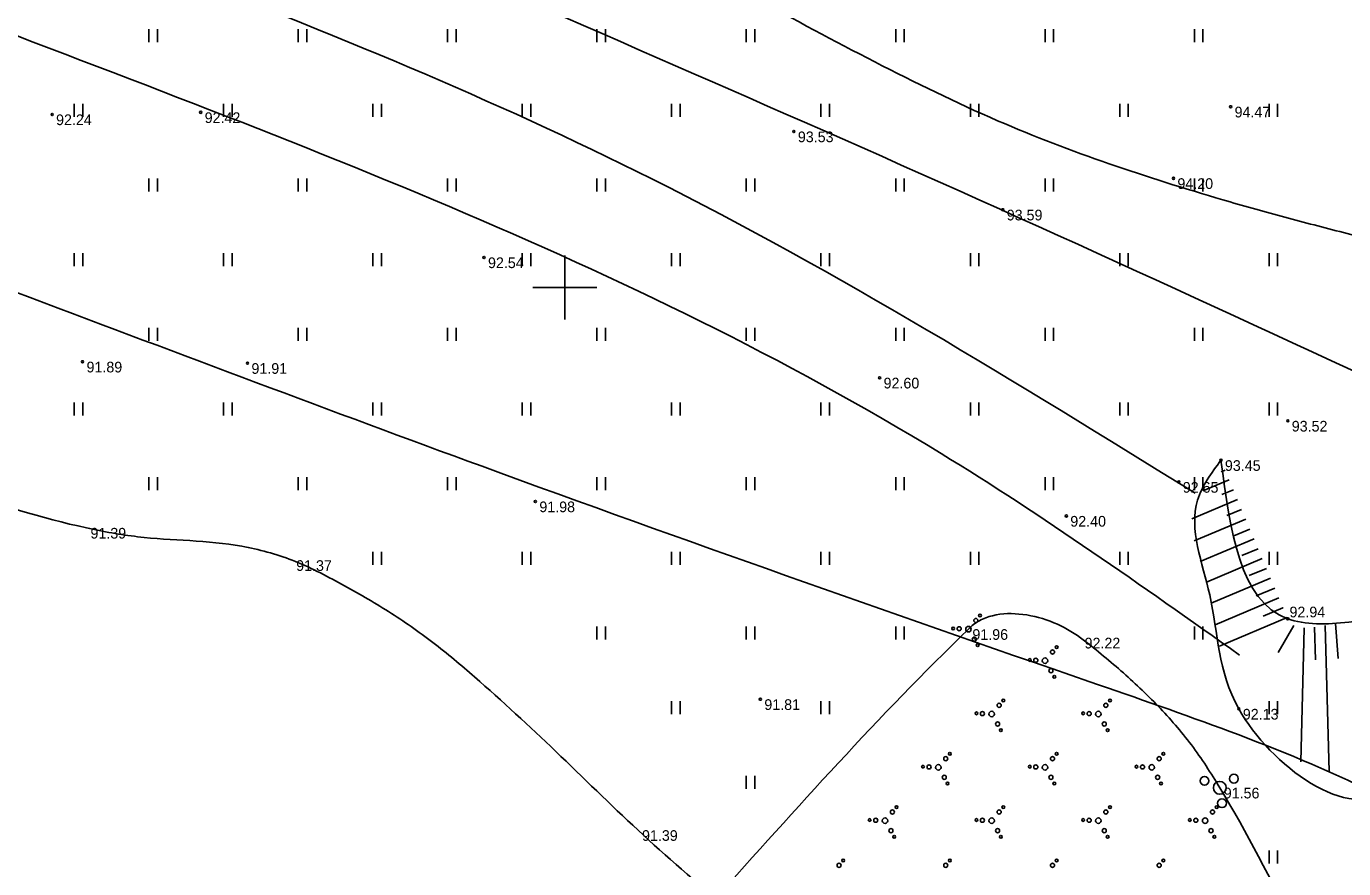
# Model space of a CAD drawing. Extents: x 656998 to 657894, y 196665 to 197611.
# Drawn here: x 657374.8 to 657436.5, y 196972.8 to 197012.2 of the extents above; entities that cross this region are included whole.
import ezdxf

# ---------------------------------------------------------------- set-up
doc = ezdxf.new("R2010")
doc.units = 0
for name, color, linetype in [('GEOD_ELEM_####_####_#', 7, 'Continuous'), ('HIDG_NLIN_####_####_#', 7, 'Continuous'), ('RELJ_AATZ_####_TKST_#', 7, 'Continuous'), ('RELJ_ELEM_####_####_#', 7, 'Continuous'), ('RELJ_HORZ_PAMT_####_#', 7, 'Continuous'), ('RELJ_HORZ_RESN_####_#', 7, 'Continuous'), ('RELJ_NOGA_####_####_#', 7, 'Continuous'), ('RELJ_NOGL_####_####_#', 7, 'Continuous'), ('TERT_ELEM_####_####_#', 7, 'Continuous'), ('TERT_KONT_####_####_#', 7, 'Continuous')]:
    doc.layers.add(name, color=color, linetype=linetype)

msp = doc.modelspace()

# ---------------------------------------------------------------- linework, layer by layer
at = {"layer": 'GEOD_ELEM_####_####_#'}
for p, q in [((657400, 197001.5), (657400, 197000)), ((657398.5, 197000), (657400, 197000)), ((657400, 197000), (657400, 196998.5)), ((657400, 197000), (657401.5, 197000))]:
    msp.add_line(p, q, dxfattribs=at)
at = {"layer": 'HIDG_NLIN_####_####_#'}
for points in [[(657264.867, 196903.239), (657266.085, 196904.668), (657267.218, 196906.351), (657268.863, 196909.972), (657270.511, 196917.741), (657270.697, 196919.838), (657270.838, 196921.935), (657270.88, 196926.128), (657270.448, 196934.568), (657270.199, 196942.964), (657271.119, 196951.22), (657271.909, 196954.749), (657272.767, 196958.24), (657274.721, 196965.15), (657277.897, 196975.053), (657278.811, 196978.132), (657279.673, 196981.228), (657280.534, 196984.326), (657281.447, 196987.412), (657282.862, 196990.877), (657283.749, 196992.539), (657284.715, 196994.175), (657286.943, 196997.336), (657289.556, 197000.194), (657292.407, 197002.717), (657295.524, 197004.868), (657298.791, 197006.511), (657300.471, 197007.127), (657302.172, 197007.592), (657307.74, 197008.072), (657313.328, 197007.239), (657324.581, 197003.096), (657327.436, 197001.86), (657330.268, 197000.581), (657333.103, 196999.309), (657335.967, 196998.091), (657341.722, 196996.18), (657347.523, 196995.152), (657350.856, 196995.17), (657354.223, 196995.459), (657357.566, 196995.582), (657360.826, 196995.103), (657363.509, 196994.115), (657366.104, 196992.887), (657368.69, 196991.635), (657371.344, 196990.575), (657377.58, 196988.727), (657379.975, 196988.313), (657382.419, 196988.129), (657384.854, 196987.865), (657387.219, 196987.211), (657389.537, 196986.086), (657391.734, 196984.802), (657393.812, 196983.354), (657395.769, 196981.74), (657399.57, 196978.249), (657403.427, 196974.556), (657407.551, 196970.945), (657411.836, 196967.52), (657416.16, 196964.129), (657420.401, 196960.62), (657423.813, 196957.327), (657425.388, 196955.542), (657426.892, 196953.642), (657428.508, 196950.238), (657428.768, 196948.569), (657428.743, 196947.744), (657428.608, 196946.925), (657426.378, 196943.4), (657422.232, 196939.979), (657417.433, 196936.555), (657415.184, 196934.808), (657413.245, 196933.019), (657408.003, 196927.219), (657402.83, 196921.143), (657397.586, 196915.034), (657392.126, 196909.132), (657386.266, 196903.959), (657383.176, 196901.579), (657380.081, 196899.24), (657375.394, 196896.594), (657370.232, 196894.661), (657365.098, 196892.663), (657362.698, 196891.395), (657360.495, 196889.818), (657360.158, 196889.412), (657359.904, 196888.971), (657359.733, 196888.027), (657360.031, 196885.712), (657360.393, 196883.342), (657359.824, 196881.384), (657356.937, 196878.092), (657353.963, 196874.872), (657347.718, 196868.692), (657341.005, 196862.929), (657333.741, 196857.671), (657328.253, 196854.13), (657325.384, 196852.61), (657322.367, 196851.4), (657318.695, 196850.34), (657314.986, 196849.459), (657307.547, 196847.796), (657297.845, 196845.792), (657288.128, 196844.232), (657284.857, 196844.24), (657283.218, 196844.543), (657281.586, 196845.027), (657279.994, 196845.738), (657278.546, 196846.668), (657277.169, 196847.802), (657275.92, 196849.145), (657273.084, 196853.719), (657271.313, 196858.438), (657269.843, 196863.154), (657267.915, 196867.718), (657260.006, 196882.158), (657258.806, 196883.948), (657257.224, 196885.858), (657253.856, 196889.766), (657252.693, 196891.473), (657252.216, 196892.391), (657251.783, 196893.322), (657251.822, 196894.793), (657252.038, 196895.14), (657252.287, 196895.457), (657252.891, 196895.968), (657264.705, 196903.093)], [(657266.139, 196752.212), (657269.42, 196753.966), (657277.122, 196754.821), (657275.562, 196761.082), (657284.048, 196763.044), (657296.845, 196764.228), (657311.751, 196772.91), (657320.793, 196774.341), (657336.888, 196784.057), (657353.762, 196791.192), (657361.253, 196794.085), (657378.274, 196803.509), (657383.364, 196805.806), (657392.804, 196809.802), (657397.815, 196811.397), (657411.609, 196818.767), (657415.191, 196820.835), (657424.425, 196825.851), (657445.26, 196834.96), (657453.923, 196838.948), (657463.593, 196843.353), (657471.585, 196848.023), (657513.71, 196869.14), (657447.14, 196879.78), (657459.938, 196890.907), (657472.034, 196904.1), (657490.117, 196913.784), (657508.635, 196915.804), (657526.3, 196918.4), (657534.022, 196926.581), (657536.203, 196929.346), (657553.77, 196935.351), (657564.621, 196941.429), (657577.861, 196955.628), (657589.367, 196961.559), (657580.568, 196970.424), (657580.919, 196977.161), (657588.164, 196982.128), (657595.58, 196983.57), (657600.92, 196983.87), (657614.572, 196979.737), (657621.099, 196958.204), (657630.801, 196959.607), (657640.054, 196947.809), (657642.653, 196938.243), (657624.89, 196922.78), (657624.307, 196916.254), (657623.302, 196908.676), (657631.752, 196894.781), (657636.28, 196887.295), (657627.662, 196885.615), (657613.916, 196881.288), (657598.243, 196868.645), (657587.598, 196863.169), (657563.248, 196853.443), (657549.465, 196846.132), (657529.481, 196840.219), (657498.812, 196825.803), (657491.081, 196818.094)]]:
    msp.add_spline(points, degree=3, dxfattribs=at)
at = {"layer": 'RELJ_ELEM_####_####_#'}
for centre in [(657431.197, 197008.469), (657375.967, 197008.108), (657382.931, 197008.207), (657410.73, 197007.308), (657428.517, 197005.116), (657420.519, 197003.641), (657396.209, 197001.405), (657377.394, 196996.515), (657385.123, 196996.449), (657414.747, 196995.764), (657433.876, 196993.744), (657430.744, 196991.899), (657428.768, 196990.876), (657398.615, 196989.963), (657423.498, 196989.286), (657433.869, 196984.468), (657409.159, 196980.694), (657431.583, 196980.243)]:
    msp.add_circle(centre, 0.05, dxfattribs=at)
at = {"layer": 'RELJ_HORZ_PAMT_####_#'}
for points in [[(657298.363, 197043.558), (657307.049, 197042.238), (657330.969, 197037.883), (657354.748, 197032.612), (657368.912, 197027.868), (657372.884, 197025.89), (657376.765, 197023.758), (657380.642, 197021.631), (657384.601, 197019.668), (657412.081, 197007.368), (657470.532, 196980.21)], [(657086.801, 197039.199), (657099.891, 197028.898), (657127.072, 197011.298), (657151.754, 197007.723), (657172.914, 196995.472), (657208.282, 196964.453), (657227.868, 196948.527), (657235.912, 196941.877), (657249.377, 196959.027), (657254.361, 196986.241), (657256.634, 197007.066), (657265.903, 197023.692), (657283.04, 197035.767), (657303.844, 197039.13), (657326.728, 197035.53), (657357.609, 197023.919), (657404.068, 197005.09), (657429.531, 196990.352)], [(657083.787, 197027.516), (657118.937, 197007.565), (657140.971, 197000.39), (657163.005, 196994.265), (657188.187, 196970.464), (657212.832, 196951.195), (657230.819, 196928.894), (657237.114, 196922.694), (657247.207, 196935.894), (657258.274, 196957.345), (657262.996, 196986.921), (657263.258, 197006.303), (657283.194, 197025.728), (657294.211, 197030.978), (657331.459, 197027.478), (657370.587, 197013.215), (657417.628, 196992.215), (657431.618, 196982.764)]]:
    msp.add_spline(points, degree=3, dxfattribs=at)
at = {"layer": 'RELJ_HORZ_RESN_####_#'}
for points in [[(657375.62, 197030.42), (657386.31, 197025.996), (657397.669, 197019.953), (657408.864, 197013.592), (657414.519, 197010.574), (657420.277, 197007.814), (657430.839, 197004.105), (657433.569, 197003.335), (657436.313, 197002.614), (657439.057, 197001.896), (657441.79, 197001.135), (657452.445, 196997.601), (657457.449, 196995.216), (657462.122, 196992.201), (657467.018, 196988.101), (657472.854, 196983.234), (657475.822, 196980.839), (657478.91, 196978.501), (657483.235, 196977.375), (657484.394, 196977.502), (657485.558, 196977.683), (657487.857, 196978.213), (657499.449, 196981.527)], [(657368.349, 196874.181), (657379.598, 196876.638), (657387.616, 196881.076), (657391.097, 196884.416), (657394.487, 196887.867), (657403.522, 196896.758), (657412.169, 196905.786), (657420.076, 196915.324), (657423.641, 196920.4), (657426.889, 196925.743), (657432.043, 196935.951), (657436.813, 196946.306), (657442.509, 196957.04), (657444.758, 196962.424), (657445.388, 196965.067), (657445.536, 196966.37), (657445.563, 196967.015), (657445.557, 196967.657), (657443.275, 196972.552), (657437.932, 196976.294), (657431.161, 196979.181), (657424.597, 196981.514), (657396.117, 196991.614), (657374.934, 196999.526), (657353.748, 197007.439), (657348.094, 197009.522)]]:
    msp.add_spline(points, degree=3, dxfattribs=at)
at = {"layer": 'RELJ_NOGA_####_####_#'}
for p, q in [((657430.744, 196991.899), (657430.743, 196991.899)), ((657430.744, 196991.899), (657430.745, 196991.899)), ((657430.938, 196991.438), (657430.753, 196991.36)), ((657430.938, 196991.438), (657430.938, 196991.438)), ((657431.132, 196990.977), (657429.897, 196990.458)), ((657431.132, 196990.977), (657431.133, 196990.978)), ((657431.519, 196990.055), (657429.384, 196989.157)), ((657431.325, 196990.516), (657430.782, 196990.288)), ((657431.325, 196990.516), (657431.326, 196990.516)), ((657431.519, 196990.055), (657431.52, 196990.056)), ((657431.713, 196989.594), (657431.019, 196989.302)), ((657431.713, 196989.594), (657431.713, 196989.595)), ((657431.907, 196989.134), (657429.485, 196988.115)), ((657431.907, 196989.134), (657431.908, 196989.134)), ((657432.295, 196988.212), (657429.763, 196987.147)), ((657432.101, 196988.673), (657431.355, 196988.359)), ((657432.101, 196988.673), (657432.101, 196988.673)), ((657432.295, 196988.212), (657432.296, 196988.212)), ((657432.488, 196987.751), (657431.718, 196987.427)), ((657432.488, 196987.751), (657432.489, 196987.751)), ((657432.682, 196987.29), (657430.067, 196986.19)), ((657432.682, 196987.29), (657432.683, 196987.29)), ((657433.07, 196986.368), (657430.287, 196985.198)), ((657432.876, 196986.829), (657432.071, 196986.49)), ((657432.876, 196986.829), (657432.876, 196986.829)), ((657433.07, 196986.368), (657433.071, 196986.369)), ((657433.264, 196985.907), (657432.398, 196985.543)), ((657433.264, 196985.907), (657433.264, 196985.907)), ((657433.458, 196985.446), (657430.471, 196984.19)), ((657433.458, 196985.446), (657433.458, 196985.447)), ((657433.845, 196984.525), (657430.669, 196983.189)), ((657433.651, 196984.985), (657432.726, 196984.596)), ((657433.651, 196984.985), (657433.652, 196984.986)), ((657433.845, 196984.525), (657433.846, 196984.525)), ((657434.153, 196984.145), (657433.423, 196982.893)), ((657434.153, 196984.145), (657434.153, 196984.145)), ((657434.636, 196984.033), (657434.489, 196977.761)), ((657434.636, 196984.033), (657434.636, 196984.034)), ((657435.134, 196984.068), (657435.134, 196984.068)), ((657435.134, 196984.068), (657435.17, 196982.536)), ((657435.626, 196984.154), (657435.626, 196984.155)), ((657435.626, 196984.154), (657435.811, 196977.314)), ((657436.118, 196984.246), (657436.118, 196984.246)), ((657436.118, 196984.246), (657436.243, 196982.605))]:
    msp.add_line(p, q, dxfattribs=at)
msp.add_spline([(657430.744, 196991.899), (657433.869, 196984.468), (657436.738, 196984.309), (657442.316, 196984.493), (657445.942, 196979.86), (657446.121, 196974.611)], degree=3, dxfattribs=at)
at = {"layer": 'RELJ_NOGL_####_####_#'}
msp.add_spline([(657446.121, 196974.611), (657445.782, 196974.827), (657444.471, 196977.354), (657441.518, 196980.477), (657438.724, 196976.529), (657431.583, 196980.243), (657430.215, 196985.586), (657429.648, 196990.033), (657430.744, 196991.899)], degree=3, dxfattribs=at)
at = {"layer": 'TERT_ELEM_####_####_#'}
for p, q in [((657380.5, 197011.5), (657380.5, 197012.1)), ((657380.9, 197011.5), (657380.9, 197012.1)), ((657387.5, 197011.5), (657387.5, 197012.1)), ((657387.9, 197011.5), (657387.9, 197012.1)), ((657394.5, 197011.5), (657394.5, 197012.1)), ((657394.9, 197011.5), (657394.9, 197012.1)), ((657401.5, 197011.5), (657401.5, 197012.1)), ((657401.9, 197011.5), (657401.9, 197012.1)), ((657408.5, 197011.5), (657408.5, 197012.1)), ((657408.9, 197011.5), (657408.9, 197012.1)), ((657415.5, 197011.5), (657415.5, 197012.1)), ((657415.9, 197011.5), (657415.9, 197012.1)), ((657422.5, 197011.5), (657422.5, 197012.1)), ((657422.9, 197011.5), (657422.9, 197012.1)), ((657429.5, 197011.5), (657429.5, 197012.1)), ((657429.9, 197011.5), (657429.9, 197012.1)), ((657377, 197008), (657377, 197008.6)), ((657377.4, 197008), (657377.4, 197008.6)), ((657384, 197008), (657384, 197008.6)), ((657384.4, 197008), (657384.4, 197008.6)), ((657391, 197008), (657391, 197008.6)), ((657391.4, 197008), (657391.4, 197008.6)), ((657398, 197008), (657398, 197008.6)), ((657398.4, 197008), (657398.4, 197008.6)), ((657405, 197008), (657405, 197008.6)), ((657405.4, 197008), (657405.4, 197008.6)), ((657412, 197008), (657412, 197008.6)), ((657412.4, 197008), (657412.4, 197008.6)), ((657419, 197008), (657419, 197008.6)), ((657419.4, 197008), (657419.4, 197008.6)), ((657426, 197008), (657426, 197008.6)), ((657426.4, 197008), (657426.4, 197008.6)), ((657433, 197008), (657433, 197008.6)), ((657433.4, 197008), (657433.4, 197008.6)), ((657380.5, 197004.5), (657380.5, 197005.1)), ((657380.9, 197004.5), (657380.9, 197005.1)), ((657387.5, 197004.5), (657387.5, 197005.1)), ((657387.9, 197004.5), (657387.9, 197005.1)), ((657394.5, 197004.5), (657394.5, 197005.1)), ((657394.9, 197004.5), (657394.9, 197005.1)), ((657401.5, 197004.5), (657401.5, 197005.1)), ((657401.9, 197004.5), (657401.9, 197005.1)), ((657408.5, 197004.5), (657408.5, 197005.1)), ((657408.9, 197004.5), (657408.9, 197005.1)), ((657415.5, 197004.5), (657415.5, 197005.1)), ((657415.9, 197004.5), (657415.9, 197005.1)), ((657422.5, 197004.5), (657422.5, 197005.1)), ((657422.9, 197004.5), (657422.9, 197005.1)), ((657429.5, 197004.5), (657429.5, 197005.1)), ((657429.9, 197004.5), (657429.9, 197005.1)), ((657377, 197001), (657377, 197001.6)), ((657377.4, 197001), (657377.4, 197001.6)), ((657384, 197001), (657384, 197001.6)), ((657384.4, 197001), (657384.4, 197001.6)), ((657391, 197001), (657391, 197001.6)), ((657391.4, 197001), (657391.4, 197001.6)), ((657398, 197001), (657398, 197001.6)), ((657398.4, 197001), (657398.4, 197001.6)), ((657405, 197001), (657405, 197001.6)), ((657405.4, 197001), (657405.4, 197001.6)), ((657412, 197001), (657412, 197001.6)), ((657412.4, 197001), (657412.4, 197001.6)), ((657419, 197001), (657419, 197001.6)), ((657419.4, 197001), (657419.4, 197001.6)), ((657426, 197001), (657426, 197001.6)), ((657426.4, 197001), (657426.4, 197001.6)), ((657433, 197001), (657433, 197001.6)), ((657433.4, 197001), (657433.4, 197001.6)), ((657380.5, 196997.5), (657380.5, 196998.1)), ((657380.9, 196997.5), (657380.9, 196998.1)), ((657387.5, 196997.5), (657387.5, 196998.1)), ((657387.9, 196997.5), (657387.9, 196998.1)), ((657394.5, 196997.5), (657394.5, 196998.1)), ((657394.9, 196997.5), (657394.9, 196998.1)), ((657401.5, 196997.5), (657401.5, 196998.1)), ((657401.9, 196997.5), (657401.9, 196998.1)), ((657408.5, 196997.5), (657408.5, 196998.1)), ((657408.9, 196997.5), (657408.9, 196998.1)), ((657415.5, 196997.5), (657415.5, 196998.1)), ((657415.9, 196997.5), (657415.9, 196998.1)), ((657422.5, 196997.5), (657422.5, 196998.1)), ((657422.9, 196997.5), (657422.9, 196998.1)), ((657429.5, 196997.5), (657429.5, 196998.1)), ((657429.9, 196997.5), (657429.9, 196998.1)), ((657377, 196994), (657377, 196994.6)), ((657377.4, 196994), (657377.4, 196994.6)), ((657384, 196994), (657384, 196994.6)), ((657384.4, 196994), (657384.4, 196994.6)), ((657391, 196994), (657391, 196994.6)), ((657391.4, 196994), (657391.4, 196994.6)), ((657398, 196994), (657398, 196994.6)), ((657398.4, 196994), (657398.4, 196994.6)), ((657405, 196994), (657405, 196994.6)), ((657405.4, 196994), (657405.4, 196994.6)), ((657412, 196994), (657412, 196994.6)), ((657412.4, 196994), (657412.4, 196994.6)), ((657419, 196994), (657419, 196994.6)), ((657419.4, 196994), (657419.4, 196994.6)), ((657426, 196994), (657426, 196994.6)), ((657426.4, 196994), (657426.4, 196994.6)), ((657433, 196994), (657433, 196994.6)), ((657433.4, 196994), (657433.4, 196994.6)), ((657380.5, 196990.5), (657380.5, 196991.1)), ((657380.9, 196990.5), (657380.9, 196991.1)), ((657387.5, 196990.5), (657387.5, 196991.1)), ((657387.9, 196990.5), (657387.9, 196991.1)), ((657394.5, 196990.5), (657394.5, 196991.1)), ((657394.9, 196990.5), (657394.9, 196991.1)), ((657401.5, 196990.5), (657401.5, 196991.1)), ((657401.9, 196990.5), (657401.9, 196991.1)), ((657408.5, 196990.5), (657408.5, 196991.1)), ((657408.9, 196990.5), (657408.9, 196991.1)), ((657415.5, 196990.5), (657415.5, 196991.1)), ((657415.9, 196990.5), (657415.9, 196991.1)), ((657422.5, 196990.5), (657422.5, 196991.1)), ((657422.9, 196990.5), (657422.9, 196991.1)), ((657429.5, 196990.5), (657429.5, 196991.1)), ((657429.9, 196990.5), (657429.9, 196991.1)), ((657391, 196987), (657391, 196987.6)), ((657391.4, 196987), (657391.4, 196987.6)), ((657398, 196987), (657398, 196987.6)), ((657398.4, 196987), (657398.4, 196987.6)), ((657405, 196987), (657405, 196987.6)), ((657405.4, 196987), (657405.4, 196987.6)), ((657412, 196987), (657412, 196987.6)), ((657412.4, 196987), (657412.4, 196987.6)), ((657419, 196987), (657419, 196987.6)), ((657419.4, 196987), (657419.4, 196987.6)), ((657426, 196987), (657426, 196987.6)), ((657426.4, 196987), (657426.4, 196987.6)), ((657433, 196987), (657433, 196987.6)), ((657433.4, 196987), (657433.4, 196987.6)), ((657401.5, 196983.5), (657401.5, 196984.1)), ((657401.9, 196983.5), (657401.9, 196984.1)), ((657408.5, 196983.5), (657408.5, 196984.1)), ((657408.9, 196983.5), (657408.9, 196984.1)), ((657415.5, 196983.5), (657415.5, 196984.1)), ((657415.9, 196983.5), (657415.9, 196984.1)), ((657429.5, 196983.5), (657429.5, 196984.1)), ((657429.9, 196983.5), (657429.9, 196984.1)), ((657405, 196980), (657405, 196980.6)), ((657405.4, 196980), (657405.4, 196980.6)), ((657412, 196980), (657412, 196980.6)), ((657412.4, 196980), (657412.4, 196980.6)), ((657433, 196980), (657433, 196980.6)), ((657433.4, 196980), (657433.4, 196980.6)), ((657408.5, 196976.5), (657408.5, 196977.1)), ((657408.9, 196976.5), (657408.9, 196977.1)), ((657433, 196973), (657433, 196973.6)), ((657433.4, 196973), (657433.4, 196973.6))]:
    msp.add_line(p, q, dxfattribs=at)
for centre, radius in [((657419.257, 196984.387), 0.096), ((657419.453, 196984.618), 0.064), ((657418.191, 196984.013), 0.064), ((657418.475, 196984), 0.096), ((657418.909, 196983.979), 0.128), ((657419.185, 196983.512), 0.096), ((657419.343, 196983.223), 0.064), ((657421.782, 196982.534), 0.064), ((657422.066, 196982.521), 0.096), ((657422.5, 196982.5), 0.128), ((657422.848, 196982.908), 0.096), ((657423.044, 196983.139), 0.064), ((657422.776, 196982.033), 0.096), ((657422.934, 196981.744), 0.064), ((657420, 196980), 0.128), ((657420.348, 196980.408), 0.096), ((657420.544, 196980.639), 0.064), ((657425, 196980), 0.128), ((657425.348, 196980.408), 0.096), ((657425.544, 196980.639), 0.064), ((657419.282, 196980.034), 0.064), ((657419.566, 196980.021), 0.096), ((657420.276, 196979.533), 0.096), ((657424.282, 196980.034), 0.064), ((657424.566, 196980.021), 0.096), ((657425.276, 196979.533), 0.096), ((657420.434, 196979.244), 0.064), ((657425.434, 196979.244), 0.064), ((657417.848, 196977.908), 0.096), ((657418.044, 196978.139), 0.064), ((657422.848, 196977.908), 0.096), ((657423.044, 196978.139), 0.064), ((657427.848, 196977.908), 0.096), ((657428.044, 196978.139), 0.064), ((657416.782, 196977.534), 0.064), ((657417.066, 196977.521), 0.096), ((657417.5, 196977.5), 0.128), ((657417.776, 196977.033), 0.096), ((657421.782, 196977.534), 0.064), ((657422.066, 196977.521), 0.096), ((657422.5, 196977.5), 0.128), ((657422.776, 196977.033), 0.096), ((657426.782, 196977.534), 0.064), ((657427.066, 196977.521), 0.096), ((657427.5, 196977.5), 0.128), ((657427.776, 196977.033), 0.096), ((657429.975, 196976.869), 0.204), ((657431.35, 196976.97), 0.207), ((657417.934, 196976.744), 0.064), ((657422.934, 196976.744), 0.064), ((657427.934, 196976.744), 0.064), ((657430.689, 196976.545), 0.301), ((657430.792, 196975.817), 0.205), ((657415.348, 196975.408), 0.096), ((657415.544, 196975.639), 0.064), ((657420.348, 196975.408), 0.096), ((657420.544, 196975.639), 0.064), ((657425.348, 196975.408), 0.096), ((657425.544, 196975.639), 0.064), ((657430.348, 196975.408), 0.096), ((657430.544, 196975.639), 0.064), ((657414.282, 196975.034), 0.064), ((657414.566, 196975.021), 0.096), ((657415, 196975), 0.128), ((657415.276, 196974.533), 0.096), ((657419.282, 196975.034), 0.064), ((657419.566, 196975.021), 0.096), ((657420, 196975), 0.128), ((657420.276, 196974.533), 0.096), ((657424.282, 196975.034), 0.064), ((657424.566, 196975.021), 0.096), ((657425, 196975), 0.128), ((657425.276, 196974.533), 0.096), ((657429.282, 196975.034), 0.064), ((657429.566, 196975.021), 0.096), ((657430, 196975), 0.128), ((657430.276, 196974.533), 0.096), ((657415.434, 196974.244), 0.064), ((657420.434, 196974.244), 0.064), ((657425.434, 196974.244), 0.064), ((657430.434, 196974.244), 0.064), ((657412.848, 196972.908), 0.096), ((657413.044, 196973.139), 0.064), ((657417.848, 196972.908), 0.096), ((657418.044, 196973.139), 0.064), ((657422.848, 196972.908), 0.096), ((657423.044, 196973.139), 0.064), ((657427.848, 196972.908), 0.096), ((657428.044, 196973.139), 0.064)]:
    msp.add_circle(centre, radius, dxfattribs=at)
at = {"layer": 'TERT_KONT_####_####_#'}
msp.add_spline([(657406.957, 196971.235), (657418.909, 196983.979), (657419.151, 196984.198), (657419.422, 196984.375), (657420.037, 196984.612), (657421.454, 196984.671), (657422.912, 196984.283), (657424.167, 196983.575), (657425.127, 196982.814), (657426.056, 196982.028), (657427.802, 196980.366), (657429.361, 196978.551), (657430.689, 196976.545), (657434.206, 196970.023), (657435.853, 196966.729), (657437.449, 196963.383), (657438.068, 196961.994), (657438.349, 196961.291), (657438.605, 196960.578), (657438.843, 196959.65), (657438.964, 196958.694), (657438.984, 196956.735), (657438.922, 196954.78), (657438.941, 196953.828), (657439.035, 196952.906), (657439.227, 196952.323), (657439.534, 196951.747), (657439.83, 196951.174), (657439.99, 196950.6), (657439.989, 196950.076), (657439.902, 196949.554), (657439.501, 196948.517), (657438.852, 196947.496), (657438.455, 196946.994), (657438.242, 196946.745), (657438.021, 196946.498), (657437.646, 196946.15), (657437.234, 196945.88), (657436.323, 196945.554), (657434.325, 196945.636), (657432.412, 196946.466), (657430.969, 196947.764), (657430.081, 196949.058), (657429.257, 196950.394), (657428.431, 196951.724), (657427.534, 196952.999), (657426.673, 196954.134), (657425.811, 196955.273), (657423.953, 196957.448), (657423.152, 196958.251), (657422.341, 196959.038), (657420.683, 196960.567), (657418.978, 196962.039), (657417.225, 196963.455), (657407.081, 196971.386)], degree=3, dxfattribs=at)

# ---------------------------------------------------------------- texts
at = {"layer": 'RELJ_AATZ_####_TKST_#'}
for s, p in [(' 92.24', (657375.967, 197007.608)), (' 92.42', (657382.931, 197007.707)), (' 94.47', (657431.197, 197007.969)), (' 93.53', (657410.73, 197006.808)), (' 94.20', (657428.517, 197004.616)), (' 93.59', (657420.519, 197003.141)), (' 92.54', (657396.209, 197000.905)), (' 91.89', (657377.394, 196996.015)), (' 91.91', (657385.123, 196995.949)), (' 92.60', (657414.747, 196995.264)), (' 93.52', (657433.876, 196993.244)), (' 93.45', (657430.744, 196991.399)), (' 92.65', (657428.768, 196990.376)), (' 91.98', (657398.615, 196989.463)), (' 92.40', (657423.498, 196988.786)), (' 91.39', (657377.58, 196988.227)), (' 91.37', (657387.219, 196986.711)), (' 92.94', (657433.77, 196984.533)), (' 91.96', (657418.909, 196983.479)), (' 92.22', (657424.167, 196983.075)), (' 91.81', (657409.159, 196980.194)), (' 92.13', (657431.583, 196979.743)), (' 91.56', (657430.689, 196976.045)), (' 91.39', (657403.427, 196974.056))]:
    msp.add_text(s, height=0.5, dxfattribs=at).set_placement(p)

doc.saveas('drawing.dxf')
